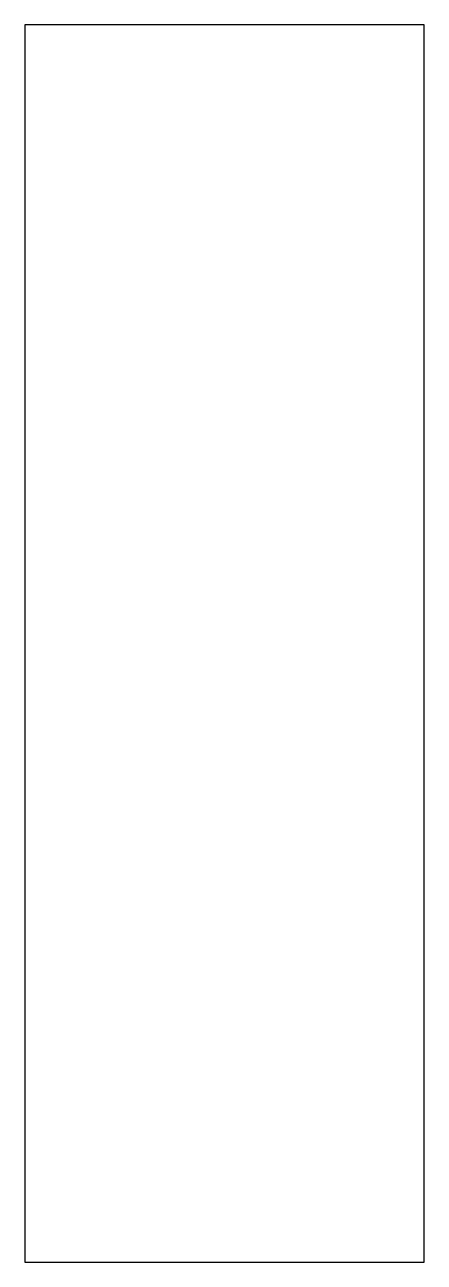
# Model space of a CAD drawing. Header units: metres. Extents: x 0 to 747, y 0 to 2316.
import ezdxf

# ---------------------------------------------------------------- set-up
doc = ezdxf.new("R2010")
doc.units = ezdxf.units.M

msp = doc.modelspace()

# ---------------------------------------------------------------- linework, layer by layer
msp.add_lwpolyline([(0, 0), (747.1, 0), (747.1, 2315.8), (0, 2315.8), (0, 0)])

doc.saveas('drawing.dxf')
